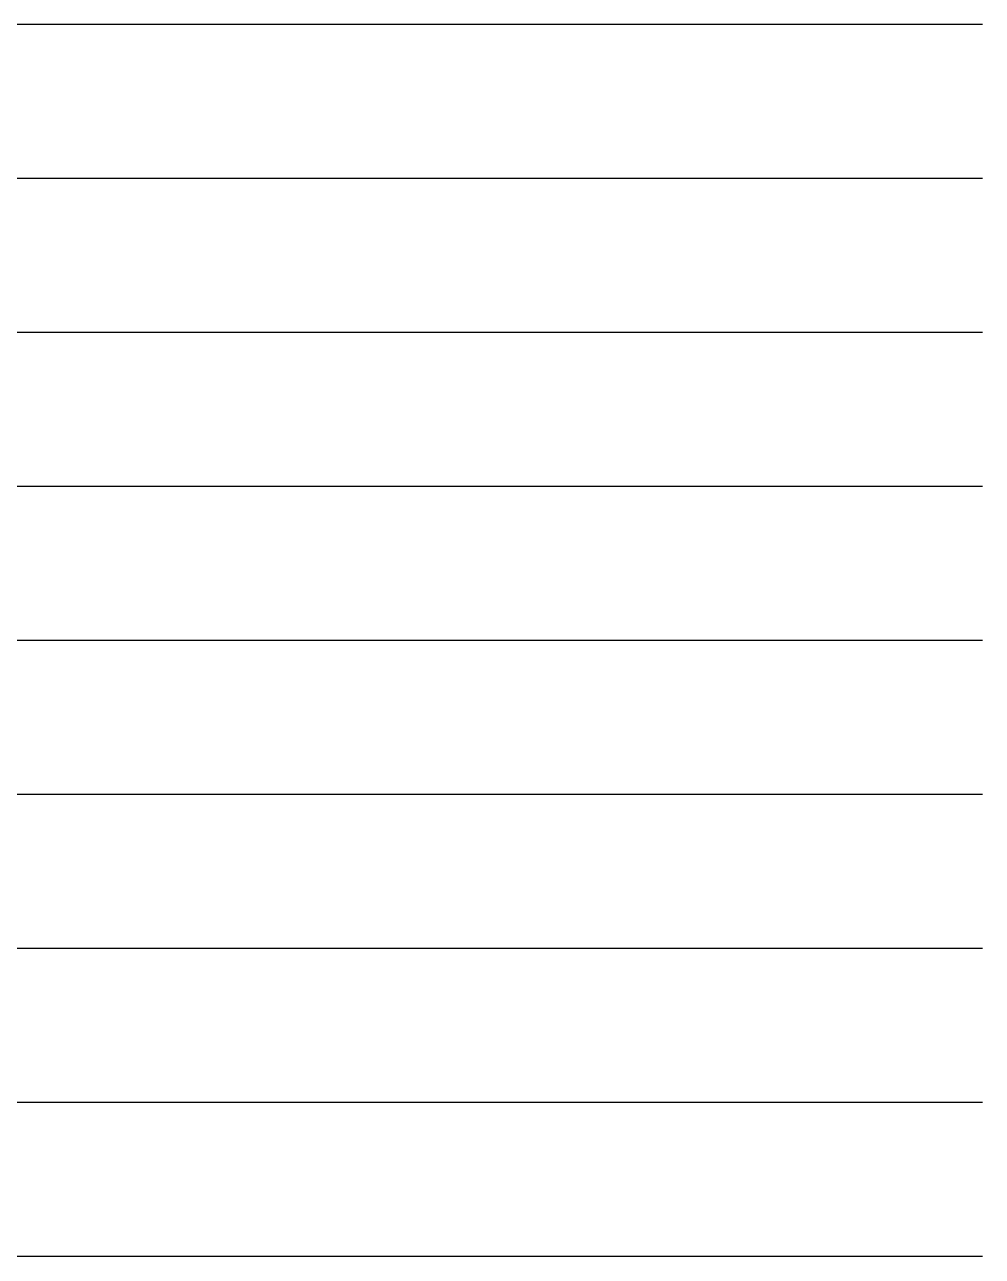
# Model space of a CAD drawing. Header units: millimetres. Extents: x -414464 to 1686, y -90036 to 108605.
# Drawn here: x -86847 to -68181, y 24765 to 48765 of the extents above; entities that cross this region are included whole.
import ezdxf

# ---------------------------------------------------------------- set-up
doc = ezdxf.new("R2010")
doc.units = ezdxf.units.MM
doc.header["$LTSCALE"] = 1000
doc.header["$MEASUREMENT"] = 0
doc.linetypes.add('HIDDEN2', pattern=[0.1875, 0.125, -0.0625])
doc.layers.add('LEVEL', color=7, linetype='Continuous')

# ---------------------------------------------------------------- blocks, each defined once
blk = doc.blocks.new('A$C50ED7ECD')
at = {"layer": 'LEVEL', "color": 8, "linetype": 'HIDDEN2', "ltscale": 5}
for p, q in [((147.4587, 48.765), (63.4951, 48.765)), ((147.4587, 42.765), (63.4951, 42.765)), ((147.4587, 39.765), (63.4951, 39.765)), ((147.4587, 36.765), (63.4951, 36.765)), ((147.4587, 33.765), (63.4951, 33.765)), ((147.4587, 27.765), (63.4951, 27.765)), ((147.4587, 24.765), (63.4951, 24.765))]:
    blk.add_line(p, q, dxfattribs=at)
at = {"layer": 'LEVEL', "color": 1, "linetype": 'HIDDEN2', "ltscale": 5}
for p, q in [((147.4587, 45.765), (63.4951, 45.765)), ((147.4587, 30.765), (63.4951, 30.765))]:
    blk.add_line(p, q, dxfattribs=at)

msp = doc.modelspace()

# ---------------------------------------------------------------- block references
at = {"layer": 'LEVEL', "linetype": 'ByBlock', "xscale": 1000, "yscale": 1000, "zscale": 1000}
msp.add_blockref('A$C50ED7ECD', (-215640, 0, -0.6), dxfattribs=at)

doc.saveas('drawing.dxf')
